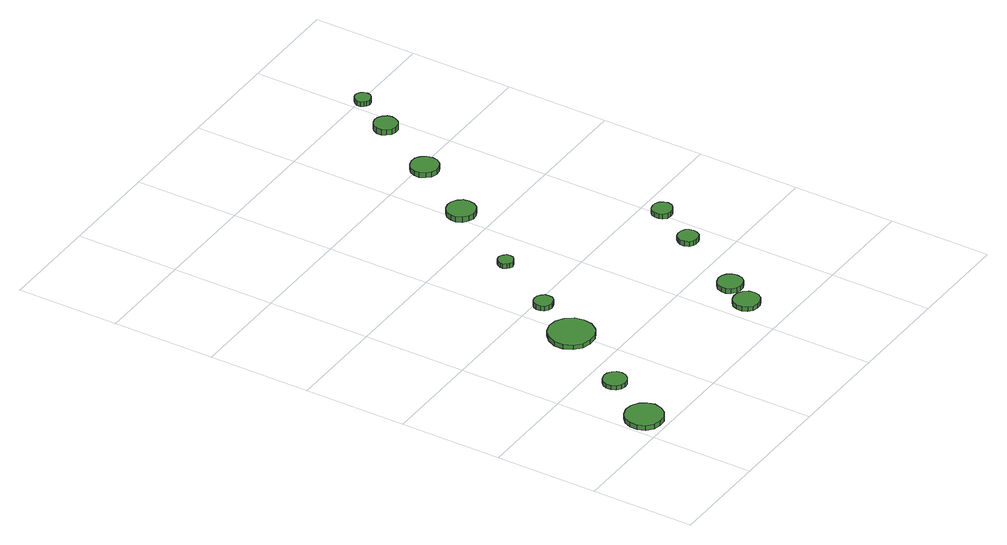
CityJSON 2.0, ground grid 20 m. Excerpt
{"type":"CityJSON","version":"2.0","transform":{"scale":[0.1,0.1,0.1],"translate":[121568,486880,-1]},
"CityObjects":{
"tree1":{"type":"SolitaryVegetationObject","attributes":{"function":"something"},"geometry":[{"type":"MultiSurface","lod":"1","boundaries":[[[0,1,2,3,4,5,6,7,8,9,10,11,12,13,14]],[[15,16,17,18,19,20,21,22,23,24,25,26,27,28,29]],[[0,29,28,1]],[[1,28,27,2]],[[2,27,26,3]],[[3,26,25,4]],[[4,25,24,5]],[[5,24,23,6]],[[6,23,22,7]],[[7,22,21,8]],[[8,21,20,9]],[[9,20,19,10]],[[10,19,18,11]],[[11,18,17,12]],[[12,17,16,13]],[[13,16,15,14]],[[14,15,29,0]]]}]},
"tree2":{"type":"SolitaryVegetationObject","attributes":{"function":"something"},"geometry":[{"type":"MultiSurface","lod":"1","boundaries":[[[30,31,32,33,34,35,36,37,38,39,40,41,42,43,44]],[[45,46,47,48,49,50,51,52,53,54,55,56,57,58,59]],[[30,59,58,31]],[[31,58,57,32]],[[32,57,56,33]],[[33,56,55,34]],[[34,55,54,35]],[[35,54,53,36]],[[36,53,52,37]],[[37,52,51,38]],[[38,51,50,39]],[[39,50,49,40]],[[40,49,48,41]],[[41,48,47,42]],[[42,47,46,43]],[[43,46,45,44]],[[44,45,59,30]]]}]},
"tree3":{"type":"SolitaryVegetationObject","attributes":{"function":"something"},"geometry":[{"type":"MultiSurface","lod":"1","boundaries":[[[60,61,62,63,64,65,66,67,68,69,70,71,72,73,74]],[[75,76,77,78,79,80,81,82,83,84,85,86,87,88,89]],[[60,89,88,61]],[[61,88,87,62]],[[62,87,86,63]],[[63,86,85,64]],[[64,85,84,65]],[[65,84,83,66]],[[66,83,82,67]],[[67,82,81,68]],[[68,81,80,69]],[[69,80,79,70]],[[70,79,78,71]],[[71,78,77,72]],[[72,77,76,73]],[[73,76,75,74]],[[74,75,89,60]]]}]},
"tree4":{"type":"SolitaryVegetationObject","attributes":{"function":"something"},"geometry":[{"type":"MultiSurface","lod":"1","boundaries":[[[90,91,92,93,94,95,96,97,98,99,100,101,102,103,104]],[[105,106,107,108,109,110,111,112,113,114,115,116,117,118,119]],[[90,119,118,91]],[[91,118,117,92]],[[92,117,116,93]],[[93,116,115,94]],[[94,115,114,95]],[[95,114,113,96]],[[96,113,112,97]],[[97,112,111,98]],[[98,111,110,99]],[[99,110,109,100]],[[100,109,108,101]],[[101,108,107,102]],[[102,107,106,103]],[[103,106,105,104]],[[104,105,119,90]]]}]},
"tree5":{"type":"SolitaryVegetationObject","attributes":{"function":"something"},"geometry":[{"type":"MultiSurface","lod":"1","boundaries":[[[120,121,122,123,124,125,126,127,128,129,130,131,132,133,134]],[[135,136,137,138,139,140,141,142,143,144,145,146,147,148,149]],[[120,149,148,121]],[[121,148,147,122]],[[122,147,146,123]],[[123,146,145,124]],[[124,145,144,125]],[[125,144,143,126]],[[126,143,142,127]],[[127,142,141,128]],[[128,141,140,129]],[[129,140,139,130]],[[130,139,138,131]],[[131,138,137,132]],[[132,137,136,133]],[[133,136,135,134]],[[134,135,149,120]]]}]},
"tree6":{"type":"SolitaryVegetationObject","attributes":{"function":"something"},"geometry":[{"type":"MultiSurface","lod":"1","boundaries":[[[150,151,152,153,154,155,156,157,158,159,160,161,162,163,164]],[[165,166,167,168,169,170,171,172,173,174,175,176,177,178,179]],[[150,179,178,151]],[[151,178,177,152]],[[152,177,176,153]],[[153,176,175,154]],[[154,175,174,155]],[[155,174,173,156]],[[156,173,172,157]],[[157,172,171,158]],[[158,171,170,159]],[[159,170,169,160]],[[160,169,168,161]],[[161,168,167,162]],[[162,167,166,163]],[[163,166,165,164]],[[164,165,179,150]]]}]},
"tree7":{"type":"SolitaryVegetationObject","attributes":{"function":"something"},"geometry":[{"type":"MultiSurface","lod":"1","boundaries":[[[180,181,182,183,184,185,186,187,188,189,190,191,192,193,194]],[[195,196,197,198,199,200,201,202,203,204,205,206,207,208,209]],[[180,209,208,181]],[[181,208,207,182]],[[182,207,206,183]],[[183,206,205,184]],[[184,205,204,185]],[[185,204,203,186]],[[186,203,202,187]],[[187,202,201,188]],[[188,201,200,189]],[[189,200,199,190]],[[190,199,198,191]],[[191,198,197,192]],[[192,197,196,193]],[[193,196,195,194]],[[194,195,209,180]]]}]},
"tree8":{"type":"SolitaryVegetationObject","attributes":{"function":"something"},"geometry":[{"type":"MultiSurface","lod":"1","boundaries":[[[210,211,212,213,214,215,216,217,218,219,220,221,222,223,224]],[[225,226,227,228,229,230,231,232,233,234,235,236,237,238,239]],[[210,239,238,211]],[[211,238,237,212]],[[212,237,236,213]],[[213,236,235,214]],[[214,235,234,215]],[[215,234,233,216]],[[216,233,232,217]],[[217,232,231,218]],[[218,231,230,219]],[[219,230,229,220]],[[220,229,228,221]],[[221,228,227,222]],[[222,227,226,223]],[[223,226,225,224]],[[224,225,239,210]]]}]},
"tree9":{"type":"SolitaryVegetationObject","attributes":{"function":"something"},"geometry":[{"type":"MultiSurface","lod":"1","boundaries":[[[240,241,242,243,244,245,246,247,248,249,250,251,252,253,254]],[[255,256,257,258,259,260,261,262,263,264,265,266,267,268,269]],[[240,269,268,241]],[[241,268,267,242]],[[242,267,266,243]],[[243,266,265,244]],[[244,265,264,245]],[[245,264,263,246]],[[246,263,262,247]],[[247,262,261,248]],[[248,261,260,249]],[[249,260,259,250]],[[250,259,258,251]],[[251,258,257,252]],[[252,257,256,253]],[[253,256,255,254]],[[254,255,269,240]]]}]},
"tree10":{"type":"SolitaryVegetationObject","attributes":{"function":"something"},"geometry":[{"type":"MultiSurface","lod":"1","boundaries":[[[270,271,272,273,274,275,276,277,278,279,280,281,282,283,284]],[[285,286,287,288,289,290,291,292,293,294,295,296,297,298,299]],[[270,299,298,271]],[[271,298,297,272]],[[272,297,296,273]],[[273,296,295,274]],[[274,295,294,275]],[[275,294,293,276]],[[276,293,292,277]],[[277,292,291,278]],[[278,291,290,279]],[[279,290,289,280]],[[280,289,288,281]],[[281,288,287,282]],[[282,287,286,283]],[[283,286,285,284]],[[284,285,299,270]]]}]},
"tree11":{"type":"SolitaryVegetationObject","attributes":{"function":"something"},"geometry":[{"type":"MultiSurface","lod":"1","boundaries":[[[300,301,302,303,304,305,306,307,308,309,310,311,312,313,314]],[[315,316,317,318,319,320,321,322,323,324,325,326,327,328,329]],[[300,329,328,301]],[[301,328,327,302]],[[302,327,326,303]],[[303,326,325,304]],[[304,325,324,305]],[[305,324,323,306]],[[306,323,322,307]],[[307,322,321,308]],[[308,321,320,309]],[[309,320,319,310]],[[310,319,318,311]],[[311,318,317,312]],[[312,317,316,313]],[[313,316,315,314]],[[314,315,329,300]]]}]},
"tree12":{"type":"SolitaryVegetationObject","attributes":{"function":"something"},"geometry":[{"type":"MultiSurface","lod":"1","boundaries":[[[330,331,332,333,334,335,336,337,338,339,340,341,342,343,344]],[[345,346,347,348,349,350,351,352,353,354,355,356,357,358,359]],[[330,359,358,331]],[[331,358,357,332]],[[332,357,356,333]],[[333,356,355,334]],[[334,355,354,335]],[[335,354,353,336]],[[336,353,352,337]],[[337,352,351,338]],[[338,351,350,339]],[[339,350,349,340]],[[340,349,348,341]],[[341,348,347,342]],[[342,347,346,343]],[[343,346,345,344]],[[344,345,359,330]]]}]},
"tree13":{"type":"SolitaryVegetationObject","attributes":{"function":"something"},"geometry":[{"type":"MultiSurface","lod":"1","boundaries":[[[360,361,362,363,364,365,366,367,368,369,370,371,372,373,374]],[[375,376,377,378,379,380,381,382,383,384,385,386,387,388,389]],[[360,389,388,361]],[[361,388,387,362]],[[362,387,386,363]],[[363,386,385,364]],[[364,385,384,365]],[[365,384,383,366]],[[366,383,382,367]],[[367,382,381,368]],[[368,381,380,369]],[[369,380,379,370]],[[370,379,378,371]],[[371,378,377,372]],[[372,377,376,373]],[[373,376,375,374]],[[374,375,389,360]]]}]}
},
"vertices":[
[77,45,17],[73,59,17],[65,71,17],[52,79,17],[37,81,17],[22,76,17],[11,66,17],[5,52,17],[5,37,17],[11,23,17],[22,13,17],[37,9,17],[52,10,17],[65,18,17],[73,30,17],[73,30,7],[65,18,7],[52,10,7],[37,9,7],[22,13,7],[11,23,7],[5,37,7],[5,52,7],[11,66,7],[22,76,7],[37,81,7],[52,79,7],[65,71,7],[73,59,7],[77,45,7],
[132,149,16],[130,158,16],[124,165,16],[116,170,16],[107,171,16],[98,168,16],[91,162,16],[87,153,16],[87,144,16],[91,135,16],[98,129,16],[107,126,16],[116,127,16],[124,132,16],[130,140,16],[130,140,7],[124,132,7],[116,127,7],[107,126,7],[98,129,7],[91,135,7],[87,144,7],[87,153,7],[91,162,7],[98,168,7],[107,171,7],[116,170,7],[124,165,7],[130,158,7],[132,149,7],
[237,293,16],[234,310,16],[223,325,16],[207,334,16],[189,336,16],[172,330,16],[159,318,16],[151,302,16],[151,284,16],[159,267,16],[172,255,16],[189,250,16],[207,251,16],[223,260,16],[234,275,16],[234,275,7],[223,260,7],[207,251,7],[189,250,7],[172,255,7],[159,267,7],[151,284,7],[151,302,7],[159,318,7],[172,330,7],[189,336,7],[207,334,7],[223,325,7],[234,310,7],[237,293,7],
[269,386,16],[268,393,16],[263,399,16],[257,403,16],[249,404,16],[242,402,16],[236,397,16],[233,390,16],[233,382,16],[236,375,16],[242,370,16],[249,368,16],[257,369,16],[263,372,16],[268,378,16],[268,378,6],[263,372,6],[257,369,6],[249,368,6],[242,370,6],[236,375,6],[233,382,6],[233,390,6],[236,397,6],[242,402,6],[249,404,6],[257,403,6],[263,399,6],[268,393,6],[269,386,6],
[470,82,16],[468,92,16],[462,101,16],[452,106,16],[442,107,16],[432,104,16],[424,97,16],[420,87,16],[420,77,16],[424,67,16],[432,60,16],[442,57,16],[452,58,16],[462,63,16],[468,72,16],[468,72,7],[462,63,7],[452,58,7],[442,57,7],[432,60,7],[424,67,7],[420,77,7],[420,87,7],[424,97,7],[432,104,7],[442,107,7],[452,106,7],[462,101,7],[468,92,7],[470,82,7],
[340,511,16],[339,517,16],[335,522,16],[330,525,16],[324,526,16],[318,524,16],[314,520,16],[311,514,16],[311,508,16],[314,502,16],[318,498,16],[324,496,16],[330,497,16],[335,500,16],[339,505,16],[339,505,6],[335,500,6],[330,497,6],[324,496,6],[318,498,6],[314,502,6],[311,508,6],[311,514,6],[314,520,6],[318,524,6],[324,526,6],[330,525,6],[335,522,6],[339,517,6],[340,511,6],
[499,135,17],[497,145,17],[491,153,17],[483,158,17],[473,159,17],[464,156,17],[456,149,17],[452,140,17],[452,130,17],[456,121,17],[464,115,17],[473,112,17],[483,113,17],[491,117,17],[497,125,17],[497,125,7],[491,117,7],[483,113,7],[473,112,7],[464,115,7],[456,121,7],[452,130,7],[452,140,7],[456,149,7],[464,156,7],[473,159,7],[483,158,7],[491,153,7],[497,145,7],[499,135,7],
[446,662,17],[444,673,17],[437,682,17],[427,688,17],[416,689,17],[405,686,17],[396,678,17],[391,667,17],[391,656,17],[396,646,17],[405,638,17],[416,634,17],[427,636,17],[437,641,17],[444,651,17],[444,651,6],[437,641,6],[427,636,6],[416,634,6],[405,638,6],[396,646,6],[391,656,6],[391,667,6],[396,678,6],[405,686,6],[416,689,6],[427,688,6],[437,682,6],[444,673,6],[446,662,6],
[579,276,16],[577,284,16],[573,290,16],[566,294,16],[557,295,16],[550,293,16],[544,287,16],[541,280,16],[541,272,16],[544,264,16],[550,259,16],[557,257,16],[566,257,16],[573,261,16],[577,268,16],[577,268,6],[573,261,6],[566,257,6],[557,257,6],[550,259,6],[544,264,6],[541,272,6],[541,280,6],[544,287,6],[550,293,6],[557,295,6],[566,294,6],[573,290,6],[577,284,6],[579,276,6],
[629,360,16],[627,368,16],[622,375,16],[615,379,16],[607,379,16],[599,377,16],[593,372,16],[590,364,16],[590,356,16],[593,349,16],[599,343,16],[607,341,16],[615,342,16],[622,346,16],[627,352,16],[627,352,6],[622,346,6],[615,342,6],[607,341,6],[599,343,6],[593,349,6],[590,356,6],[590,364,6],[593,372,6],[599,377,6],[607,379,6],[615,379,6],[622,375,6],[627,368,6],[629,360,6],
[529,790,16],[527,801,16],[520,810,16],[511,816,16],[500,817,16],[489,813,16],[481,806,16],[476,796,16],[476,785,16],[481,775,16],[489,767,16],[500,764,16],[511,765,16],[520,770,16],[527,779,16],[527,779,6],[520,770,6],[511,765,6],[500,764,6],[489,767,6],[481,775,6],[476,785,6],[476,796,6],[481,806,6],[489,813,6],[500,817,6],[511,816,6],[520,810,6],[527,801,6],[529,790,6],
[599,918,17],[597,927,17],[591,934,17],[583,939,17],[574,940,17],[565,937,17],[558,931,17],[554,922,17],[554,913,17],[558,905,17],[565,898,17],[574,895,17],[583,896,17],[591,901,17],[597,909,17],[597,909,6],[591,901,6],[583,896,6],[574,895,6],[565,898,6],[558,905,6],[554,913,6],[554,922,6],[558,931,6],[565,937,6],[574,940,6],[583,939,6],[591,934,6],[597,927,6],[599,918,6],
[640,995,16],[639,1002,16],[635,1007,16],[630,1010,16],[623,1011,16],[617,1009,16],[613,1004,16],[610,998,16],[610,992,16],[613,986,16],[617,982,16],[623,980,16],[630,981,16],[635,984,16],[639,989,16],[639,989,6],[635,984,6],[630,981,6],[623,980,6],[617,982,6],[613,986,6],[610,992,6],[610,998,6],[613,1004,6],[617,1009,6],[623,1011,6],[630,1010,6],[635,1007,6],[639,1002,6],[640,995,6]
]}
